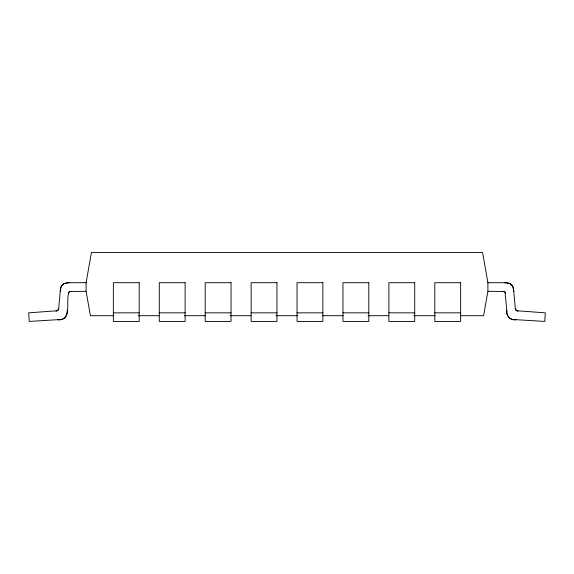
<?xml version="1.0" encoding="UTF-8"?>
<svg xmlns="http://www.w3.org/2000/svg" width="574" height="574" viewBox="0 0 574 574"><rect width="100%" height="100%" fill="white"/><g stroke="black" fill="none" stroke-linecap="round" stroke-linejoin="round"><path stroke-width="0.86" d="M86.007 291.305L69.77 291.492A1.636 1.636 0 0 0 68.966 292.238L68.686 293.264C65.802 300.503 72.274 321.332 57.73 319.689L29.224 321.433L28.7 312.837L57.544 310.728L58.706 308.525L60.363 289.841M67.18 310.484C67.883 316.087 63.441 320.672 57.73 319.689M60.213 291.276L61.145 286.699L63.671 283.728M68.686 293.264L68.973 292.209M60.406 289.583C60.392 284.704 65.185 282.049 69.605 282.695L86.365 282.695M58.706 308.525L57.924 310.426L55.994 311.165M63.678 283.721L69.605 282.695M69.748 291.506L70.824 291.305M487.635 282.695L504.395 282.695C508.815 282.049 513.63 284.682 513.594 289.583M487.993 291.305L504.23 291.492A1.636 1.636 0 0 1 505.041 292.238L506.82 310.484C506.053 316.181 510.595 320.615 516.27 319.689L544.776 321.433L545.3 312.837L516.457 310.728L515.294 308.525L513.637 289.841M113.365 312.837L139.195 312.837M159.285 312.837L185.115 312.837M205.205 312.837L231.035 312.837M251.125 312.837L276.955 312.837M297.045 312.837L322.875 312.837M342.965 312.837L368.795 312.837M388.885 312.837L414.715 312.837M434.805 312.837L460.635 312.837M113.688 315.707L90.405 315.707L86.1 291.305L86.1 282.695L91.41 252.567L482.591 252.567L487.9 282.695L487.9 291.305L483.595 315.707L460.312 315.707M138.212 315.707L159.687 315.707M184.448 315.707L205.32 315.707M230.124 315.707L250.953 315.707M276.008 315.707L297.483 315.707M322.38 315.707L343.116 315.707M368.056 315.707L388.749 315.707M413.739 315.707L435.228 315.707M504.395 282.695L510.322 283.721M503.176 291.305L504.252 291.506M516.27 319.689C510.623 320.644 506.017 316.159 506.82 310.484M518.006 311.165L516.083 310.434L515.294 308.525M510.329 283.728L512.855 286.699L513.787 291.276M505.027 292.209L505.314 293.264M139.195 282.695L113.365 282.695L113.365 321.433L139.195 321.433L139.195 282.695M185.115 282.695L159.285 282.695L159.285 321.433L185.115 321.433L185.115 282.695M231.035 282.695L205.205 282.695L205.205 321.433L231.035 321.433L231.035 282.695M276.955 282.695L251.125 282.695L251.125 321.433L276.955 321.433L276.955 282.695M322.875 282.695L297.045 282.695L297.045 321.433L322.875 321.433L322.875 282.695M368.795 282.695L342.965 282.695L342.965 321.433L368.795 321.433L368.795 282.695M414.715 282.695L388.885 282.695L388.885 321.433L414.715 321.433L414.715 282.695M460.635 282.695L434.805 282.695L434.805 321.433L460.635 321.433L460.635 282.695"/></g></svg>
